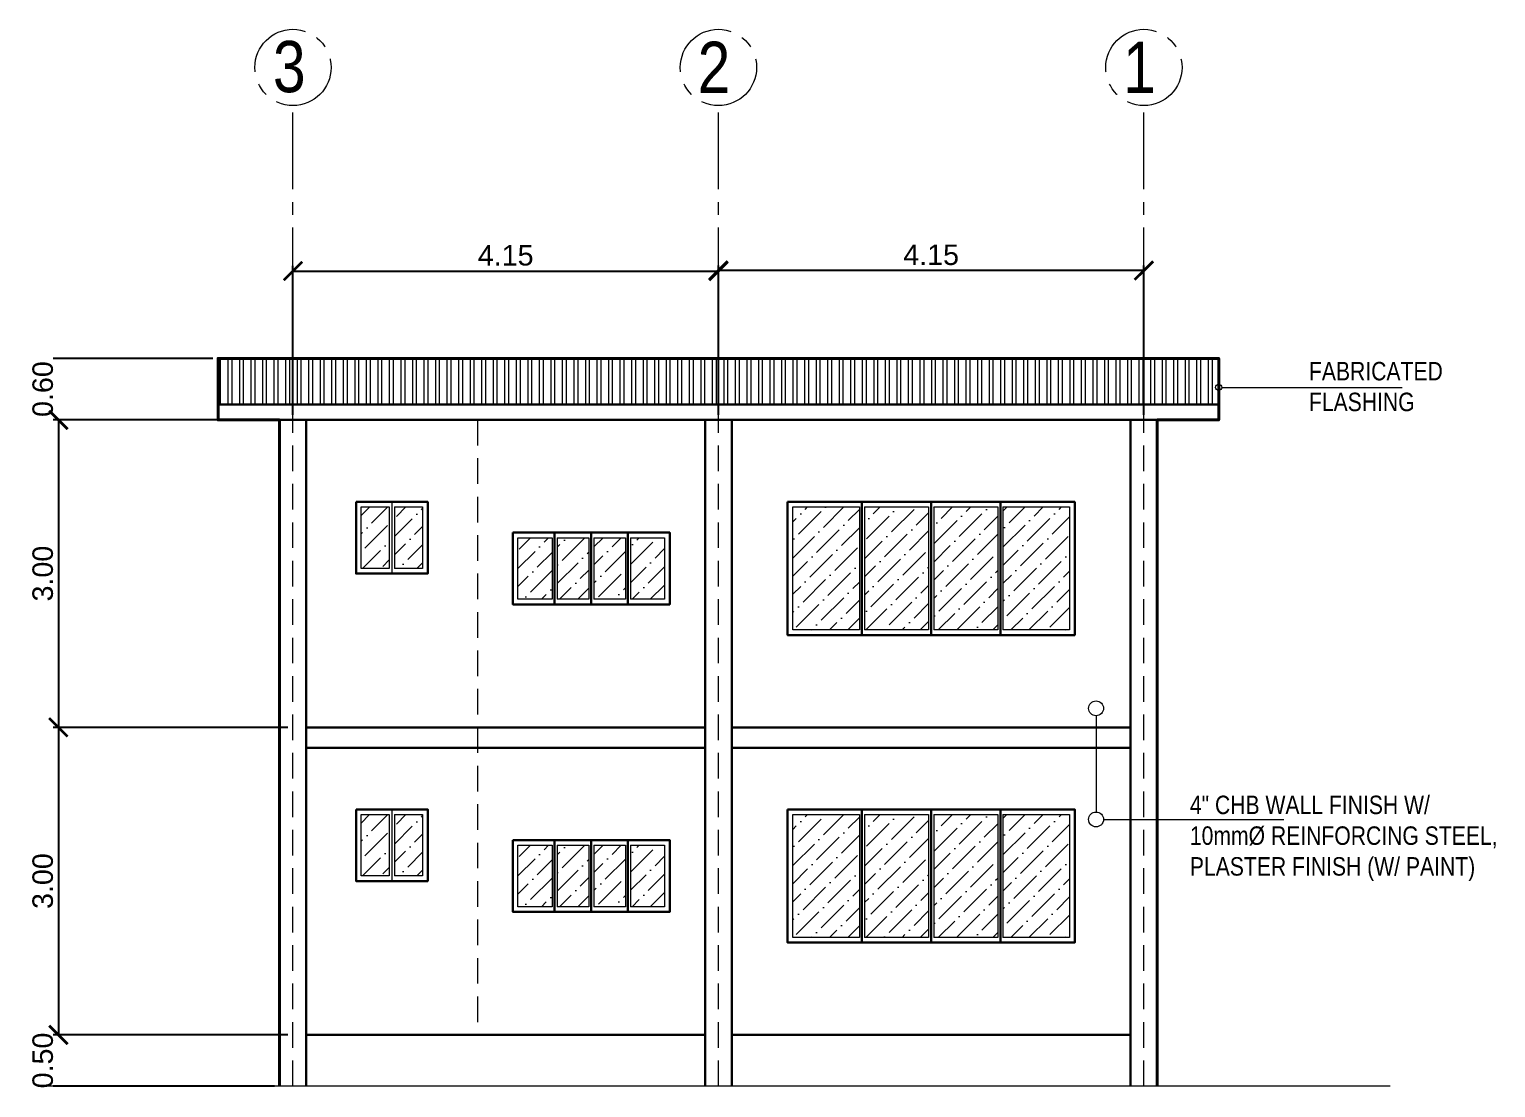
# Model space of a CAD drawing. Header units: metres. Extents: x -460 to 31334, y -1777 to 24987.
# Drawn here: x 180.31 to 194.61, y -705.87 to -695.54 of the extents above; entities that cross this region are included whole.
import ezdxf

# ---------------------------------------------------------------- set-up
doc = ezdxf.new("R2010")
doc.units = ezdxf.units.M
doc.header["$MEASUREMENT"] = 0
doc.linetypes.add('CENTER2', pattern=[1.125, 0.75, -0.125, 0.125, -0.125])
doc.linetypes.add('DASHED2', pattern=[0.375, 0.25, -0.125])
doc.layers.get('Defpoints').update_dxf_attribs({"color": 2})
doc.layers.add('01 FURNITURE', color=8, linetype='Continuous')
doc.layers.add('Anno_Flr. Level', color=1, linetype='Continuous')
doc.layers.add('Arch_Door', color=1, linetype='Continuous', lineweight=18)
doc.styles.add('AN100', font='ARIALN.TTF', dxfattribs={"height": 0.25})
doc.styles.get("Standard").update_dxf_attribs({"font": 'arial.ttf'})
doc.dimstyles.new('elev', dxfattribs={"dimtxt": 0.2, "dimasz": 0.18, "dimexe": 0.05, "dimexo": 0.05, "dimgap": 0.05, "dimtad": 1, "dimzin": 0, "dimdsep": 46, "dimtxsty": 'Standard', "dimblk": 'ARCHTICK', "dimcen": 0.025, "dimclrd": 256, "dimclre": 256, "dimadec": 0, "dimazin": 0, "dimtfac": 1, "dimtix": 1, "dimtofl": 0, "dimtmove": 0, "dimatfit": 3, "dimldrblk": 'ARCHTICK', "dimfxl": 0.1, "dimtolj": 1, "dimtzin": 0, "dimlwd": -1, "dimlwe": -1, "dimarcsym": 0})

# ---------------------------------------------------------------- blocks, each defined once
blk = doc.blocks.new('_ArchTick')
at = {"color": 0, "linetype": 'ByBlock', "const_width": 0.15}
blk.add_lwpolyline([(-0.5, -0.5), (0.5, 0.5)], dxfattribs=at)
blk = doc.blocks.new('*D540')
at = {"layer": '01 FURNITURE', "transparency": 16777216}
for p, q in [((187.032, -699.301), (187.032, -697.844)), ((191.182, -697.894), (187.032, -697.894)), ((191.182, -699.301), (191.182, -697.844))]:
    blk.add_line(p, q, dxfattribs=at)
at = {"layer": 'Defpoints', "color": 0, "transparency": 16777216}
for p in [(187.032, -697.894), (187.032, -699.351), (191.182, -699.351)]:
    blk.add_point(p, dxfattribs=at)
at = {"layer": '01 FURNITURE', "transparency": 16777216, "xscale": 0.18, "yscale": 0.18, "zscale": 0.18, "rotation": 180}
blk.add_blockref('_ArchTick', (187.032, -697.894), dxfattribs=at)
at = {"layer": '01 FURNITURE', "transparency": 16777216, "xscale": 0.18, "yscale": 0.18, "zscale": 0.18}
blk.add_blockref('_ArchTick', (191.182, -697.894), dxfattribs=at)
at = {"layer": '01 FURNITURE', "color": 0, "lineweight": 9, "transparency": 16777216, "insert": (189.107, -697.742), "char_height": 0.2, "attachment_point": 5}
blk.add_mtext('\\A1;4.15', dxfattribs=at)
blk = doc.blocks.new('*D541')
at = {"layer": '01 FURNITURE', "transparency": 16777216}
for p, q in [((182.882, -699.301), (182.882, -697.849)), ((182.882, -697.899), (187.032, -697.899)), ((187.032, -699.301), (187.032, -697.849))]:
    blk.add_line(p, q, dxfattribs=at)
at = {"layer": 'Defpoints', "color": 0, "transparency": 16777216}
for p in [(187.032, -697.899), (182.882, -699.351), (187.032, -699.351)]:
    blk.add_point(p, dxfattribs=at)
at = {"layer": '01 FURNITURE', "transparency": 16777216, "xscale": 0.18, "yscale": 0.18, "zscale": 0.18, "rotation": 180}
blk.add_blockref('_ArchTick', (182.882, -697.899), dxfattribs=at)
at = {"layer": '01 FURNITURE', "transparency": 16777216, "xscale": 0.18, "yscale": 0.18, "zscale": 0.18}
blk.add_blockref('_ArchTick', (187.032, -697.899), dxfattribs=at)
at = {"layer": '01 FURNITURE', "color": 0, "lineweight": 9, "transparency": 16777216, "insert": (184.957, -697.747), "char_height": 0.2, "attachment_point": 5}
blk.add_mtext('\\A1;4.15', dxfattribs=at)
blk = doc.blocks.new('*D542')
at = {"layer": '01 FURNITURE', "transparency": 16777216}
for p, q in [((182.832, -702.351), (180.544, -702.351)), ((180.594, -702.351), (180.594, -705.351)), ((182.832, -705.351), (180.544, -705.351))]:
    blk.add_line(p, q, dxfattribs=at)
at = {"layer": 'Defpoints', "color": 0, "transparency": 16777216}
for p in [(182.882, -702.351), (180.594, -705.351), (182.882, -705.351)]:
    blk.add_point(p, dxfattribs=at)
at = {"layer": '01 FURNITURE', "transparency": 16777216, "xscale": 0.18, "yscale": 0.18, "zscale": 0.18}
for p, rotation in [((180.594, -702.351), 90), ((180.594, -705.351), 270)]:
    blk.add_blockref('_ArchTick', p, dxfattribs=dict(at, rotation=rotation))
at = {"layer": '01 FURNITURE', "color": 0, "lineweight": 9, "transparency": 16777216, "insert": (180.442, -703.851), "char_height": 0.2, "attachment_point": 5, "rotation": 90}
blk.add_mtext('\\A1;3.00', dxfattribs=at)
blk = doc.blocks.new('*D543')
at = {"layer": '01 FURNITURE', "transparency": 16777216}
for p, q in [((182.702, -705.351), (180.544, -705.351)), ((182.702, -705.851), (180.544, -705.851))]:
    blk.add_line(p, q, dxfattribs=at)
at = {"layer": 'Defpoints', "color": 0, "transparency": 16777216}
for p in [(182.752, -705.351), (180.594, -705.851), (182.752, -705.851)]:
    blk.add_point(p, dxfattribs=at)
at = {"layer": '01 FURNITURE', "color": 0, "lineweight": 9, "transparency": 16777216, "insert": (180.442, -705.601), "char_height": 0.2, "attachment_point": 5, "rotation": 90}
blk.add_mtext('\\A1;0.50', dxfattribs=at)
blk = doc.blocks.new('*D544')
at = {"layer": '01 FURNITURE', "transparency": 16777216}
for p, q in [((182.702, -699.351), (180.544, -699.351)), ((180.594, -699.351), (180.594, -702.351)), ((182.702, -702.351), (180.544, -702.351))]:
    blk.add_line(p, q, dxfattribs=at)
at = {"layer": 'Defpoints', "color": 0, "transparency": 16777216}
for p in [(182.752, -699.351), (180.594, -702.351), (182.752, -702.351)]:
    blk.add_point(p, dxfattribs=at)
at = {"layer": '01 FURNITURE', "transparency": 16777216, "xscale": 0.18, "yscale": 0.18, "zscale": 0.18}
for p, rotation in [((180.594, -699.351), 90), ((180.594, -702.351), 270)]:
    blk.add_blockref('_ArchTick', p, dxfattribs=dict(at, rotation=rotation))
at = {"layer": '01 FURNITURE', "color": 0, "lineweight": 9, "transparency": 16777216, "insert": (180.442, -700.851), "char_height": 0.2, "attachment_point": 5, "rotation": 90}
blk.add_mtext('\\A1;3.00', dxfattribs=at)
blk = doc.blocks.new('*D545')
at = {"layer": '01 FURNITURE', "transparency": 16777216}
for p, q in [((182.102, -698.751), (180.544, -698.751)), ((182.102, -699.351), (180.544, -699.351))]:
    blk.add_line(p, q, dxfattribs=at)
at = {"layer": 'Defpoints', "color": 0, "transparency": 16777216}
for p in [(182.152, -698.751), (180.594, -699.351), (182.152, -699.351)]:
    blk.add_point(p, dxfattribs=at)
at = {"layer": '01 FURNITURE', "color": 0, "lineweight": 9, "transparency": 16777216, "insert": (180.442, -699.051), "char_height": 0.2, "attachment_point": 5, "rotation": 90}
blk.add_mtext('\\A1;0.60', dxfattribs=at)

msp = doc.modelspace()

# ---------------------------------------------------------------- hatches: boundary and pattern name
at = {"layer": '01 FURNITURE', "lineweight": 9, "true_color": 0x000000, "transparency": 33554618}
h = msp.add_hatch(dxfattribs=at)
h.set_pattern_fill('ANSI32', color=18, scale=0.3, angle=45)
h.set_pattern_definition([(90, (0, 56.03338), (-0.1125, 0), []), (90, (0.0375, 56.07088), (-0.1125, 0), [])])
h.paths.add_polyline_path([(191.91214, -698.75109), (182.15214, -698.75109), (182.15214, -699.20109), (191.91214, -699.20109)])
at = {"layer": '01 FURNITURE', "lineweight": 9, "transparency": 33554618}
h = msp.add_hatch(dxfattribs=at)
h.set_pattern_fill('ANSI36', color=1)
h.set_pattern_definition([(45, (29.21194, 92.90283), (0.06629126, 0.243067956), [0.3125, -0.0625, 0, -0.0625])])
h.paths.add_polyline_path([(183.82214, -700.20109), (183.54714, -700.20109), (183.54714, -700.80109), (183.82214, -700.80109)])
h.paths.add_polyline_path([(183.87214, -700.80109), (184.14714, -700.80109), (184.14714, -700.20109), (183.87214, -700.20109)])
h = msp.add_hatch(dxfattribs=at)
h.set_pattern_fill('ANSI36', color=1)
h.set_pattern_definition([(45, (33.42042, 89.65829), (0.06629126, 0.243067956), [0.3125, -0.0625, 0, -0.0625])])
h.paths.add_polyline_path([(188.40714, -700.20109), (187.75714, -700.20109), (187.75714, -701.40109), (188.40714, -701.40109)])
h.paths.add_polyline_path([(188.45714, -701.40109), (189.08214, -701.40109), (189.08214, -700.20109), (188.45714, -700.20109)])
h.paths.add_polyline_path([(189.75714, -700.20109), (189.13214, -700.20109), (189.13214, -701.40109), (189.75714, -701.40109)])
h.paths.add_polyline_path([(190.45714, -700.20109), (189.80714, -700.20109), (189.80714, -701.40109), (190.45714, -701.40109)])
h = msp.add_hatch(dxfattribs=at)
h.set_pattern_fill('ANSI36', color=1)
h.set_pattern_definition([(45, (30.74003, 91.32536), (0.06629126, 0.243067956), [0.3125, -0.0625, 0, -0.0625])])
h.paths.add_polyline_path([(185.40964, -700.50109), (185.07714, -700.50109), (185.07714, -701.10109), (185.40964, -701.10109)])
h.paths.add_polyline_path([(185.45964, -701.10109), (185.76714, -701.10109), (185.76714, -700.50109), (185.45964, -700.50109)])
h.paths.add_polyline_path([(186.12464, -700.50109), (185.81714, -700.50109), (185.81714, -701.10109), (186.12464, -701.10109)])
h.paths.add_polyline_path([(186.17464, -701.10109), (186.50714, -701.10109), (186.50714, -700.50109), (186.17464, -700.50109)])
h = msp.add_hatch(dxfattribs=at)
h.set_pattern_fill('ANSI36', color=1)
h.set_pattern_definition([(45, (29.21194, 89.90283), (0.06629126, 0.243067956), [0.3125, -0.0625, 0, -0.0625])])
h.paths.add_polyline_path([(183.82214, -703.20109), (183.54714, -703.20109), (183.54714, -703.80109), (183.82214, -703.80109)])
h.paths.add_polyline_path([(183.87214, -703.80109), (184.14714, -703.80109), (184.14714, -703.20109), (183.87214, -703.20109)])
h = msp.add_hatch(dxfattribs=at)
h.set_pattern_fill('ANSI36', color=1)
h.set_pattern_definition([(45, (33.42042, 86.65829), (0.06629126, 0.243067956), [0.3125, -0.0625, 0, -0.0625])])
h.paths.add_polyline_path([(188.40714, -703.20109), (187.75714, -703.20109), (187.75714, -704.40109), (188.40714, -704.40109)])
h.paths.add_polyline_path([(188.45714, -704.40109), (189.08214, -704.40109), (189.08214, -703.20109), (188.45714, -703.20109)])
h.paths.add_polyline_path([(189.75714, -703.20109), (189.13214, -703.20109), (189.13214, -704.40109), (189.75714, -704.40109)])
h.paths.add_polyline_path([(190.45714, -703.20109), (189.80714, -703.20109), (189.80714, -704.40109), (190.45714, -704.40109)])
h = msp.add_hatch(dxfattribs=at)
h.set_pattern_fill('ANSI36', color=1)
h.set_pattern_definition([(45, (30.74003, 88.32536), (0.06629126, 0.243067956), [0.3125, -0.0625, 0, -0.0625])])
h.paths.add_polyline_path([(185.40964, -703.50109), (185.07714, -703.50109), (185.07714, -704.10109), (185.40964, -704.10109)])
h.paths.add_polyline_path([(185.45964, -704.10109), (185.76714, -704.10109), (185.76714, -703.50109), (185.45964, -703.50109)])
h.paths.add_polyline_path([(186.12464, -703.50109), (185.81714, -703.50109), (185.81714, -704.10109), (186.12464, -704.10109)])
h.paths.add_polyline_path([(186.17464, -704.10109), (186.50714, -704.10109), (186.50714, -703.50109), (186.17464, -703.50109)])

# ---------------------------------------------------------------- linework, layer by layer
at = {"layer": '01 FURNITURE', "color": 18, "linetype": 'CENTER2', "lineweight": 9, "true_color": 0x000000}
for p, q in [((182.88214, -699.35109), (182.88214, -696.285)), ((187.03214, -699.35109), (187.03214, -696.285)), ((191.18214, -699.35109), (191.18214, -696.285))]:
    msp.add_line(p, q, dxfattribs=at)
at = {"layer": '01 FURNITURE', "color": 1, "lineweight": 30}
for p, q in [((191.91214, -698.75109), (182.15214, -698.75109)), ((191.91214, -699.20109), (182.15214, -699.20109)), ((191.91214, -699.35109), (182.15214, -699.35109)), ((183.01214, -705.85109), (183.01214, -699.35109)), ((186.90214, -705.85109), (186.90214, -699.35109)), ((187.16214, -705.85109), (187.16214, -699.35109)), ((191.05214, -705.85109), (191.05214, -699.35109)), ((182.75214, -705.85109), (182.75214, -701.35109)), ((191.31214, -705.85109), (191.31214, -701.35109)), ((186.90214, -702.35109), (183.01214, -702.35109)), ((191.05214, -702.35109), (187.16214, -702.35109)), ((186.90214, -702.55109), (183.01214, -702.55109)), ((191.05214, -702.55109), (187.16214, -702.55109)), ((186.90214, -705.35109), (183.01214, -705.35109)), ((191.05214, -705.35109), (187.16214, -705.35109))]:
    msp.add_line(p, q, dxfattribs=at)
at = {"layer": '01 FURNITURE', "color": 4, "lineweight": 9}
for p, q in [((182.15214, -699.35109), (182.15214, -698.75109)), ((191.91214, -699.35109), (191.91214, -698.75109)), ((183.84714, -700.15109), (183.84714, -700.85109)), ((183.84714, -703.15109), (183.84714, -703.85109))]:
    msp.add_line(p, q, dxfattribs=at)
at = {"layer": '01 FURNITURE', "color": 18, "lineweight": 9, "true_color": 0x000000}
msp.add_line((191.94269, -699.03466), (193.70283, -699.03466), dxfattribs=at)
at = {"layer": '01 FURNITURE', "color": 250, "linetype": 'DASHED2', "lineweight": 9}
for p, q in [((182.88214, -705.85109), (182.88214, -699.35109)), ((184.68214, -699.35109), (184.68214, -705.35109)), ((187.03214, -705.85109), (187.03214, -699.35109)), ((191.18214, -705.85109), (191.18214, -699.35109))]:
    msp.add_line(p, q, dxfattribs=at)
at = {"layer": '01 FURNITURE', "color": 1, "lineweight": 20}
for p, q in [((183.82214, -700.20109), (183.82214, -700.80109)), ((183.87214, -700.20109), (183.87214, -700.80109)), ((188.40714, -700.20109), (188.40714, -701.40109)), ((188.45714, -700.20109), (188.45714, -701.40109)), ((189.08214, -700.20109), (189.08214, -701.40109)), ((189.13214, -700.20109), (189.13214, -701.40109)), ((189.75714, -700.20109), (189.75714, -701.40109)), ((189.80714, -700.20109), (189.80714, -701.40109)), ((185.40964, -700.50109), (185.40964, -701.10109)), ((185.45964, -700.50109), (185.45964, -701.10109)), ((185.76714, -700.50109), (185.76714, -701.10109)), ((185.81714, -700.50109), (185.81714, -701.10109)), ((186.12464, -700.50109), (186.12464, -701.10109)), ((186.17464, -700.50109), (186.17464, -701.10109)), ((183.82214, -703.20109), (183.82214, -703.80109)), ((183.87214, -703.20109), (183.87214, -703.80109)), ((188.40714, -703.20109), (188.40714, -704.40109)), ((188.45714, -703.20109), (188.45714, -704.40109)), ((189.08214, -703.20109), (189.08214, -704.40109)), ((189.13214, -703.20109), (189.13214, -704.40109)), ((189.75714, -703.20109), (189.75714, -704.40109)), ((189.80714, -703.20109), (189.80714, -704.40109)), ((185.40964, -703.50109), (185.40964, -704.10109)), ((185.45964, -703.50109), (185.45964, -704.10109)), ((185.76714, -703.50109), (185.76714, -704.10109)), ((185.81714, -703.50109), (185.81714, -704.10109)), ((186.12464, -703.50109), (186.12464, -704.10109)), ((186.17464, -703.50109), (186.17464, -704.10109))]:
    msp.add_line(p, q, dxfattribs=at)
at = {"layer": '01 FURNITURE', "color": 4, "lineweight": 30}
for p, q in [((188.43214, -700.15109), (188.43214, -701.45109)), ((189.10714, -700.15109), (189.10714, -701.45109)), ((189.78214, -700.15109), (189.78214, -701.45109)), ((185.43464, -700.45109), (185.43464, -701.15109)), ((185.79214, -700.45109), (185.79214, -701.15109)), ((186.14964, -700.45109), (186.14964, -701.15109)), ((188.43214, -703.15109), (188.43214, -704.45109)), ((189.10714, -703.15109), (189.10714, -704.45109)), ((189.78214, -703.15109), (189.78214, -704.45109)), ((185.43464, -703.45109), (185.43464, -704.15109)), ((185.79214, -703.45109), (185.79214, -704.15109)), ((186.14964, -703.45109), (186.14964, -704.15109))]:
    msp.add_line(p, q, dxfattribs=at)
at = {"layer": '01 FURNITURE', "color": 1, "lineweight": 9}
msp.add_line((193.58331, -705.85109), (180.40012, -705.85109), dxfattribs=at)
at = {"layer": '01 FURNITURE', "color": 4, "lineweight": 40}
for points in [[(182.75214, -705.85109), (182.75214, -699.35109), (182.15214, -699.35109), (182.15214, -698.75109), (191.91214, -698.75109), (191.91214, -699.35109), (191.31214, -699.35109), (191.31214, -705.85109)], [(182.75214, -699.35109), (182.75214, -705.85109)], [(191.31214, -705.85109), (191.31214, -699.35109)]]:
    msp.add_lwpolyline(points, dxfattribs=at)
at = {"layer": '01 FURNITURE', "color": 4, "lineweight": 30}
for points in [[(183.49714, -700.15109), (184.19714, -700.15109), (184.19714, -700.85109), (183.49714, -700.85109)], [(187.70714, -700.15109), (190.50714, -700.15109), (190.50714, -701.45109), (187.70714, -701.45109)], [(185.02714, -700.45109), (186.55714, -700.45109), (186.55714, -701.15109), (185.02714, -701.15109)], [(183.49714, -703.15109), (184.19714, -703.15109), (184.19714, -703.85109), (183.49714, -703.85109)], [(187.70714, -703.15109), (190.50714, -703.15109), (190.50714, -704.45109), (187.70714, -704.45109)], [(185.02714, -703.45109), (186.55714, -703.45109), (186.55714, -704.15109), (185.02714, -704.15109)]]:
    msp.add_lwpolyline(points, close=True, dxfattribs=at)
at = {"layer": '01 FURNITURE', "color": 1, "lineweight": 20}
for points in [[(183.82214, -700.80109), (183.54714, -700.80109), (183.54714, -700.20109), (183.82214, -700.20109)], [(183.87214, -700.20109), (184.14714, -700.20109), (184.14714, -700.80109), (183.87214, -700.80109)], [(188.40714, -701.40109), (187.75714, -701.40109), (187.75714, -700.20109), (188.40714, -700.20109)], [(188.45714, -700.20109), (189.08214, -700.20109)], [(189.13214, -700.20109), (189.75714, -700.20109)], [(189.80714, -700.20109), (190.45714, -700.20109), (190.45714, -701.40109), (189.80714, -701.40109)], [(185.40964, -701.10109), (185.07714, -701.10109), (185.07714, -700.50109), (185.40964, -700.50109)], [(185.45964, -700.50109), (185.76714, -700.50109)], [(185.81714, -700.50109), (186.12464, -700.50109)], [(186.17464, -700.50109), (186.50714, -700.50109), (186.50714, -701.10109), (186.17464, -701.10109)], [(185.76714, -701.10109), (185.45964, -701.10109)], [(186.12464, -701.10109), (185.81714, -701.10109)], [(189.08214, -701.40109), (188.45714, -701.40109)], [(189.75714, -701.40109), (189.13214, -701.40109)], [(183.82214, -703.80109), (183.54714, -703.80109), (183.54714, -703.20109), (183.82214, -703.20109)], [(183.87214, -703.20109), (184.14714, -703.20109), (184.14714, -703.80109), (183.87214, -703.80109)], [(188.40714, -704.40109), (187.75714, -704.40109), (187.75714, -703.20109), (188.40714, -703.20109)], [(188.45714, -703.20109), (189.08214, -703.20109)], [(189.13214, -703.20109), (189.75714, -703.20109)], [(189.80714, -703.20109), (190.45714, -703.20109), (190.45714, -704.40109), (189.80714, -704.40109)], [(185.40964, -704.10109), (185.07714, -704.10109), (185.07714, -703.50109), (185.40964, -703.50109)], [(185.45964, -703.50109), (185.76714, -703.50109)], [(185.81714, -703.50109), (186.12464, -703.50109)], [(186.17464, -703.50109), (186.50714, -703.50109), (186.50714, -704.10109), (186.17464, -704.10109)], [(185.76714, -704.10109), (185.45964, -704.10109)], [(186.12464, -704.10109), (185.81714, -704.10109)], [(189.08214, -704.40109), (188.45714, -704.40109)], [(189.75714, -704.40109), (189.13214, -704.40109)]]:
    msp.add_lwpolyline(points, dxfattribs=at)
at = {"layer": '01 FURNITURE', "color": 18, "lineweight": 9, "true_color": 0x000000}
for points in [[(190.71597, -702.23808), (190.71597, -703.17687)], [(190.78855, -703.24944), (192.54866, -703.24944)]]:
    msp.add_lwpolyline(points, dxfattribs=at)
at = {"layer": '01 FURNITURE', "color": 18, "linetype": 'CENTER2', "lineweight": 9, "true_color": 0x000000}
for centre in [(182.88214, -695.91308), (187.03214, -695.91308), (191.18214, -695.91308)]:
    msp.add_circle(centre, 0.37192, dxfattribs=at)
at = {"layer": '01 FURNITURE', "color": 18, "lineweight": 9, "true_color": 0x000000}
for centre, radius in [((191.91214, -699.03466), 0.03055), ((190.71597, -702.1655), 0.07257), ((190.71597, -703.24944), 0.07257)]:
    msp.add_circle(centre, radius, dxfattribs=at)

# ---------------------------------------------------------------- texts
at = {"layer": 'Anno_Flr. Level', "color": 1, "lineweight": 9, "char_height": 0.18, "width": 3.0536596, "attachment_point": 1}
for s, insert in [('\\A1;{\\fArial Narrow|b0|i0|c0|p34;FABRICATED \\PFLASHING }', (192.79207, -698.78585)), ('\\A1;{\\fArial Narrow|b0|i0|c0|p34;4" CHB WALL FINISH W/ 10mmØ REINFORCING STEEL, PLASTER FINISH (W/ PAINT) }', (191.63052, -703.01714))]:
    msp.add_mtext(s, dxfattribs=dict(at, insert=insert))
at = {"layer": 'Arch_Door', "color": 5, "linetype": 'Continuous', "char_height": 0.5, "width": 0.1151731, "attachment_point": 3, "style": 'AN100'}
for s, insert in [('{\\C3;3}', (183.00544, -695.6545)), ('{\\C3;2}', (187.14778, -695.66215)), ('{\\C3;1}', (191.29778, -695.66215))]:
    msp.add_mtext(s, dxfattribs=dict(at, insert=insert))

# ---------------------------------------------------------------- dimensions: what is measured, and where the dimension line sits
at = {"layer": '01 FURNITURE', "color": 250, "lineweight": 9}
for base, p1, p2, angle, picture, middle in [((187.03214, -697.89887), (182.88214, -699.35109), (187.03214, -699.35109), 180, '*D541', (184.95714, -697.74675)), ((187.03214, -697.89387), (191.18214, -699.35109), (187.03214, -699.35109), 180, '*D540', (189.10714, -697.74175)), ((180.59405, -702.35109), (182.75214, -699.35109), (182.75214, -702.35109), 90, '*D544', (180.44187, -700.85109)), ((180.59405, -705.35109), (182.88214, -702.35109), (182.88214, -705.35109), 90, '*D542', (180.44187, -703.85109)), ((180.59405, -705.85109), (182.75214, -705.35109), (182.75214, -705.85109), 90, '*D543', (180.44194, -705.60109))]:
    dim = msp.add_linear_dim(base=base, p1=p1, p2=p2, angle=angle, dimstyle='elev', dxfattribs=at)
    dim.commit()
    dim.dimension.update_dxf_attribs({"geometry": picture, "text_midpoint": middle})
at = {"layer": '01 FURNITURE', "color": 4, "lineweight": 9}
dim = msp.add_linear_dim(base=(180.59405, -699.35109), p1=(182.15214, -698.75109), p2=(182.15214, -699.35109), angle=90, dimstyle='elev', dxfattribs=at)
dim.commit()
dim.dimension.update_dxf_attribs({"geometry": '*D545', "text_midpoint": (180.44194, -699.05109)})

doc.saveas('drawing.dxf')
